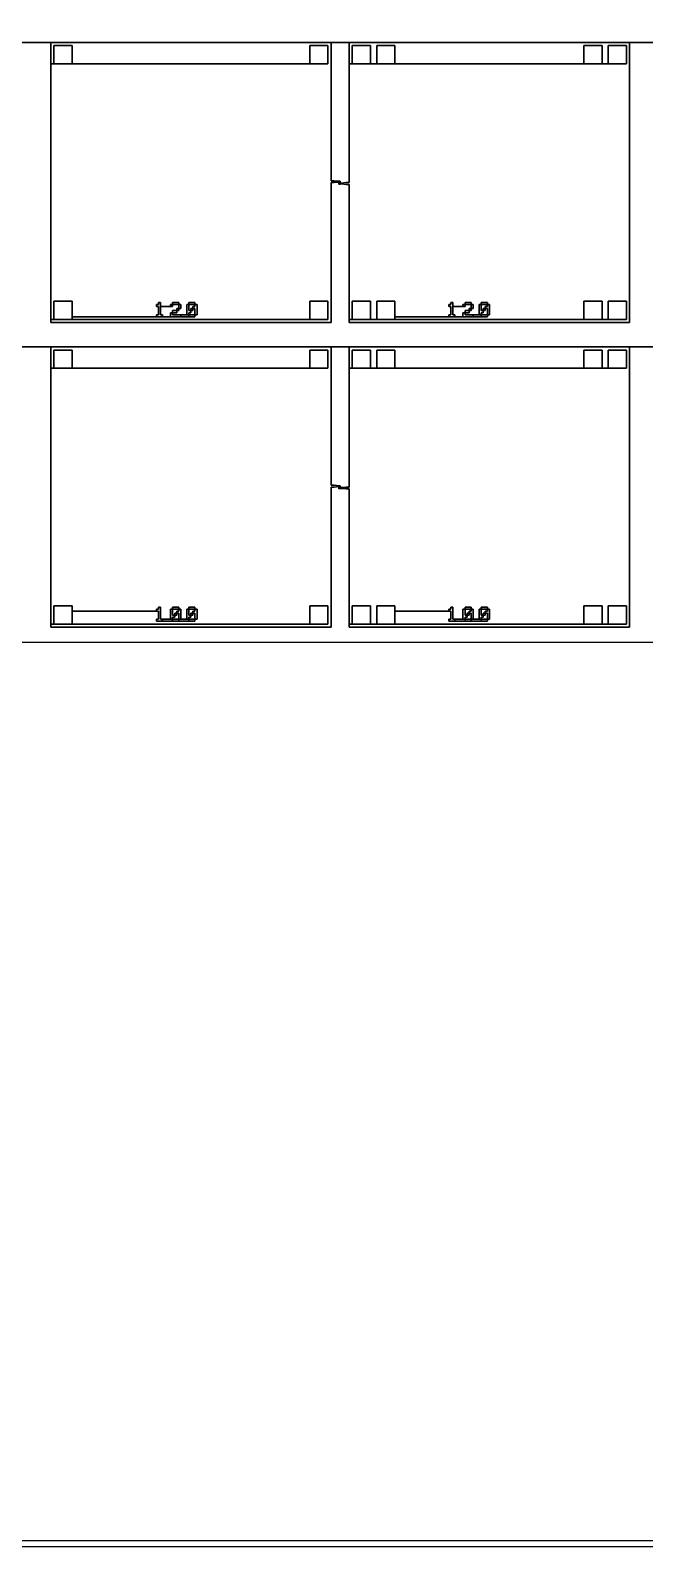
# Model space of a CAD drawing. Extents: x -10 to 10010, y -10 to 10010.
# Drawn here: x 4466 to 5475, y -10 to 2480 of the extents above; entities that cross this region are included whole.
import ezdxf

# ---------------------------------------------------------------- set-up
doc = ezdxf.new("R2010")
doc.units = 0
for name, color, linetype in [('L0D0', 1, 'CONTINUOUS'), ('L100D0', 9, 'CONTINUOUS'), ('L10D0', 8, 'CONTINUOUS'), ('L5D0', 4, 'CONTINUOUS'), ('L6D0', 5, 'CONTINUOUS'), ('L7D0', 6, 'CONTINUOUS'), ('L8D0', 7, 'CONTINUOUS')]:
    doc.layers.add(name, color=color, linetype=linetype)

msp = doc.modelspace()

# ---------------------------------------------------------------- linework, layer by layer
at = {"layer": 'L0D0'}
msp.add_lwpolyline([(-10, -10), (-10, 0), (0, 0), (10000, 0), (10000, 10000), (0, 10000), (0, 0), (-10, 0), (-10, 10010), (10010, 10010), (10010, -10)], close=True, dxfattribs=at)
at = {"layer": 'L100D0'}
for points in [[(8450, 2460), (1475, 2460)], [(4450, 2460), (4500, 2460), (4500, 2000), (4960, 2000), (4960, 2230), (4965, 2230), (4973, 2230.75), (4974.8, 2230.75), (4974.8, 2232.25), (4973, 2232.25), (4965, 2233), (4960, 2233), (4960, 2460), (4990, 2460), (4990, 2230), (4985, 2230), (4977, 2229.25), (4975.2, 2229.25), (4975.2, 2227.75), (4977, 2227.75), (4985, 2227), (4990, 2227), (4990, 2000), (5450, 2000), (5450, 2460), (5500, 2460)], [(8450, 1960), (1475, 1960)], [(4450, 1960), (4500, 1960), (4500, 1500), (4960, 1500), (4960, 1730), (4965, 1730), (4973, 1730.75), (4974.8, 1730.75), (4974.8, 1732.25), (4973, 1732.25), (4965, 1733), (4960, 1733), (4960, 1960), (4990, 1960), (4990, 1730), (4985, 1730), (4977, 1729.25), (4975.2, 1729.25), (4975.2, 1727.75), (4977, 1727.75), (4985, 1727), (4990, 1727), (4990, 1500), (5450, 1500), (5450, 1960), (5500, 1960)], [(8500, 1475), (1475, 1475)]]:
    msp.add_lwpolyline(points, dxfattribs=at)
for points in [[(4505, 2425), (4505, 2455), (4535, 2455), (4535, 2425)], [(4925, 2425), (4925, 2455), (4955, 2455), (4955, 2425)], [(4995, 2425), (4995, 2455), (5025, 2455), (5025, 2425)], [(5035, 2425), (5035, 2455), (5065, 2455), (5065, 2425)], [(5375, 2425), (5375, 2455), (5405, 2455), (5405, 2425)], [(5415, 2425), (5415, 2455), (5445, 2455), (5445, 2425)], [(4505, 2005), (4505, 2035), (4535, 2035), (4535, 2005)], [(4673.333, 2009.667), (4673.333, 2013), (4676.667, 2013), (4676.667, 2026.333), (4673.333, 2026.333), (4673.333, 2029.667), (4676.667, 2029.667), (4676.667, 2033), (4680, 2033), (4680, 2013), (4683.333, 2013), (4683.333, 2009.667)], [(4696.667, 2026.333), (4696.667, 2029.667), (4700, 2029.667), (4700, 2026.333)], [(4700, 2029.667), (4700, 2033), (4710, 2033), (4710, 2029.667)], [(4700, 2016.333), (4700, 2019.667), (4706.667, 2019.667), (4706.667, 2016.333)], [(4706.667, 2019.667), (4706.667, 2023), (4710, 2023), (4710, 2019.667)], [(4710, 2023), (4710, 2029.667), (4713.333, 2029.667), (4713.333, 2023)], [(4723.333, 2013), (4723.333, 2029.667), (4726.667, 2029.667), (4726.667, 2019.667), (4730, 2019.667), (4730, 2016.333), (4726.667, 2016.333), (4726.667, 2013)], [(4726.667, 2029.667), (4726.667, 2033), (4736.667, 2033), (4736.667, 2029.667)], [(4730, 2019.667), (4730, 2023), (4733.333, 2023), (4733.333, 2019.667)], [(4736.667, 2013), (4736.667, 2023), (4733.333, 2023), (4733.333, 2026.333), (4736.667, 2026.333), (4736.667, 2029.667), (4740, 2029.667), (4740, 2013)], [(4925, 2005), (4925, 2035), (4955, 2035), (4955, 2005)], [(4995, 2005), (4995, 2035), (5025, 2035), (5025, 2005)], [(5035, 2005), (5035, 2035), (5065, 2035), (5065, 2005)], [(5153.333, 2009.667), (5153.333, 2013), (5156.667, 2013), (5156.667, 2026.333), (5153.333, 2026.333), (5153.333, 2029.667), (5156.667, 2029.667), (5156.667, 2033), (5160, 2033), (5160, 2013), (5163.333, 2013), (5163.333, 2009.667)], [(5176.667, 2026.333), (5176.667, 2029.667), (5180, 2029.667), (5180, 2026.333)], [(5180, 2029.667), (5180, 2033), (5190, 2033), (5190, 2029.667)], [(5180, 2016.333), (5180, 2019.667), (5186.667, 2019.667), (5186.667, 2016.333)], [(5186.667, 2019.667), (5186.667, 2023), (5190, 2023), (5190, 2019.667)], [(5190, 2023), (5190, 2029.667), (5193.333, 2029.667), (5193.333, 2023)], [(5203.333, 2013), (5203.333, 2029.667), (5206.667, 2029.667), (5206.667, 2019.667), (5210, 2019.667), (5210, 2016.333), (5206.667, 2016.333), (5206.667, 2013)], [(5206.667, 2029.667), (5206.667, 2033), (5216.667, 2033), (5216.667, 2029.667)], [(5210, 2019.667), (5210, 2023), (5213.333, 2023), (5213.333, 2019.667)], [(5216.667, 2013), (5216.667, 2023), (5213.333, 2023), (5213.333, 2026.333), (5216.667, 2026.333), (5216.667, 2029.667), (5220, 2029.667), (5220, 2013)], [(5375, 2005), (5375, 2035), (5405, 2035), (5405, 2005)], [(5415, 2005), (5415, 2035), (5445, 2035), (5445, 2005)], [(4696.667, 2009.667), (4696.667, 2016.333), (4700, 2016.333), (4700, 2013), (4713.333, 2013), (4713.333, 2009.667)], [(4726.667, 2009.667), (4726.667, 2013), (4736.667, 2013), (4736.667, 2009.667)], [(5176.667, 2009.667), (5176.667, 2016.333), (5180, 2016.333), (5180, 2013), (5193.333, 2013), (5193.333, 2009.667)], [(5206.667, 2009.667), (5206.667, 2013), (5216.667, 2013), (5216.667, 2009.667)], [(4505, 1925), (4505, 1955), (4535, 1955), (4535, 1925)], [(4925, 1925), (4925, 1955), (4955, 1955), (4955, 1925)], [(4995, 1925), (4995, 1955), (5025, 1955), (5025, 1925)], [(5035, 1925), (5035, 1955), (5065, 1955), (5065, 1925)], [(5375, 1925), (5375, 1955), (5405, 1955), (5405, 1925)], [(5415, 1925), (5415, 1955), (5445, 1955), (5445, 1925)], [(4505, 1505), (4505, 1535), (4535, 1535), (4535, 1505)], [(4673.333, 1509.667), (4673.333, 1513), (4676.667, 1513), (4676.667, 1526.333), (4673.333, 1526.333), (4673.333, 1529.667), (4676.667, 1529.667), (4676.667, 1533), (4680, 1533), (4680, 1513), (4683.333, 1513), (4683.333, 1509.667)], [(4696.667, 1513), (4696.667, 1529.667), (4700, 1529.667), (4700, 1519.667), (4703.333, 1519.667), (4703.333, 1516.333), (4700, 1516.333), (4700, 1513)], [(4700, 1529.667), (4700, 1533), (4710, 1533), (4710, 1529.667)], [(4703.333, 1519.667), (4703.333, 1523), (4706.667, 1523), (4706.667, 1519.667)], [(4710, 1513), (4710, 1523), (4706.667, 1523), (4706.667, 1526.333), (4710, 1526.333), (4710, 1529.667), (4713.333, 1529.667), (4713.333, 1513)], [(4723.333, 1513), (4723.333, 1529.667), (4726.667, 1529.667), (4726.667, 1519.667), (4730, 1519.667), (4730, 1516.333), (4726.667, 1516.333), (4726.667, 1513)], [(4726.667, 1529.667), (4726.667, 1533), (4736.667, 1533), (4736.667, 1529.667)], [(4730, 1519.667), (4730, 1523), (4733.333, 1523), (4733.333, 1519.667)], [(4736.667, 1513), (4736.667, 1523), (4733.333, 1523), (4733.333, 1526.333), (4736.667, 1526.333), (4736.667, 1529.667), (4740, 1529.667), (4740, 1513)], [(4925, 1505), (4925, 1535), (4955, 1535), (4955, 1505)], [(4995, 1505), (4995, 1535), (5025, 1535), (5025, 1505)], [(5035, 1505), (5035, 1535), (5065, 1535), (5065, 1505)], [(5153.333, 1509.667), (5153.333, 1513), (5156.667, 1513), (5156.667, 1526.333), (5153.333, 1526.333), (5153.333, 1529.667), (5156.667, 1529.667), (5156.667, 1533), (5160, 1533), (5160, 1513), (5163.333, 1513), (5163.333, 1509.667)], [(5176.667, 1513), (5176.667, 1529.667), (5180, 1529.667), (5180, 1519.667), (5183.333, 1519.667), (5183.333, 1516.333), (5180, 1516.333), (5180, 1513)], [(5180, 1529.667), (5180, 1533), (5190, 1533), (5190, 1529.667)], [(5183.333, 1519.667), (5183.333, 1523), (5186.667, 1523), (5186.667, 1519.667)], [(5190, 1513), (5190, 1523), (5186.667, 1523), (5186.667, 1526.333), (5190, 1526.333), (5190, 1529.667), (5193.333, 1529.667), (5193.333, 1513)], [(5203.333, 1513), (5203.333, 1529.667), (5206.667, 1529.667), (5206.667, 1519.667), (5210, 1519.667), (5210, 1516.333), (5206.667, 1516.333), (5206.667, 1513)], [(5206.667, 1529.667), (5206.667, 1533), (5216.667, 1533), (5216.667, 1529.667)], [(5210, 1519.667), (5210, 1523), (5213.333, 1523), (5213.333, 1519.667)], [(5216.667, 1513), (5216.667, 1523), (5213.333, 1523), (5213.333, 1526.333), (5216.667, 1526.333), (5216.667, 1529.667), (5220, 1529.667), (5220, 1513)], [(5375, 1505), (5375, 1535), (5405, 1535), (5405, 1505)], [(5415, 1505), (5415, 1535), (5445, 1535), (5445, 1505)], [(4700, 1509.667), (4700, 1513), (4710, 1513), (4710, 1509.667)], [(4726.667, 1509.667), (4726.667, 1513), (4736.667, 1513), (4736.667, 1509.667)], [(5180, 1509.667), (5180, 1513), (5190, 1513), (5190, 1509.667)], [(5206.667, 1509.667), (5206.667, 1513), (5216.667, 1513), (5216.667, 1509.667)]]:
    msp.add_lwpolyline(points, close=True, dxfattribs=at)
at = {"layer": 'L10D0'}
msp.add_lwpolyline([(1475, 1475), (1475, 8500), (8500, 8500), (8500, 1475)], close=True, dxfattribs=at)
at = {"layer": 'L5D0'}
for points in [[(4500, 2000), (4500, 2005), (4505, 2005), (4535, 2005), (4925, 2005), (4955, 2005), (4955, 2035), (4925, 2035), (4925, 2005), (4535, 2005), (4535, 2009.667), (4673.333, 2009.667), (4683.333, 2009.667), (4696.667, 2009.667), (4713.333, 2009.667), (4726.667, 2009.667), (4736.667, 2009.667), (4736.667, 2013), (4726.667, 2013), (4726.667, 2009.667), (4713.333, 2009.667), (4713.333, 2013), (4700, 2013), (4723.333, 2013), (4726.667, 2013), (4726.667, 2016.333), (4730, 2016.333), (4730, 2019.667), (4726.667, 2019.667), (4730, 2019.667), (4733.333, 2019.667), (4733.333, 2023), (4736.667, 2023), (4736.667, 2013), (4740, 2013), (4740, 2029.667), (4736.667, 2029.667), (4736.667, 2026.333), (4733.333, 2026.333), (4733.333, 2023), (4730, 2023), (4730, 2019.667), (4726.667, 2019.667), (4726.667, 2029.667), (4736.667, 2029.667), (4736.667, 2033), (4726.667, 2033), (4726.667, 2029.667), (4723.333, 2029.667), (4723.333, 2013), (4700, 2013), (4700, 2016.333), (4706.667, 2016.333), (4706.667, 2019.667), (4710, 2019.667), (4710, 2023), (4713.333, 2023), (4713.333, 2029.667), (4710, 2029.667), (4710, 2023), (4706.667, 2023), (4706.667, 2019.667), (4700, 2019.667), (4700, 2016.333), (4696.667, 2016.333), (4696.667, 2009.667), (4683.333, 2009.667), (4683.333, 2013), (4680, 2013), (4680, 2026.333), (4696.667, 2026.333), (4700, 2026.333), (4700, 2029.667), (4710, 2029.667), (4710, 2033), (4700, 2033), (4700, 2029.667), (4696.667, 2029.667), (4696.667, 2026.333), (4680, 2026.333), (4680, 2033), (4676.667, 2033), (4676.667, 2029.667), (4673.333, 2029.667), (4673.333, 2026.333), (4676.667, 2026.333), (4676.667, 2013), (4673.333, 2013), (4673.333, 2009.667), (4535, 2009.667), (4535, 2035), (4505, 2035), (4505, 2005), (4500, 2005), (4500, 2425), (4505, 2425), (4535, 2425), (4925, 2425), (4955, 2425), (4955, 2455), (4925, 2455), (4925, 2425), (4535, 2425), (4535, 2455), (4505, 2455), (4505, 2425), (4500, 2425), (4500, 2460), (4960, 2460), (4960, 2233), (4965, 2233), (4973, 2232.25), (4974.8, 2232.25), (4974.8, 2230.75), (4973, 2230.75), (4965, 2230), (4960, 2230), (4960, 2000)], [(4990, 2000), (4990, 2005), (4995, 2005), (5025, 2005), (5035, 2005), (5065, 2005), (5375, 2005), (5405, 2005), (5415, 2005), (5445, 2005), (5445, 2035), (5415, 2035), (5415, 2005), (5405, 2005), (5405, 2035), (5375, 2035), (5375, 2005), (5065, 2005), (5065, 2009.667), (5153.333, 2009.667), (5163.333, 2009.667), (5176.667, 2009.667), (5193.333, 2009.667), (5206.667, 2009.667), (5216.667, 2009.667), (5216.667, 2013), (5206.667, 2013), (5206.667, 2009.667), (5193.333, 2009.667), (5193.333, 2013), (5180, 2013), (5203.333, 2013), (5206.667, 2013), (5206.667, 2016.333), (5210, 2016.333), (5210, 2019.667), (5206.667, 2019.667), (5210, 2019.667), (5213.333, 2019.667), (5213.333, 2023), (5216.667, 2023), (5216.667, 2013), (5220, 2013), (5220, 2029.667), (5216.667, 2029.667), (5216.667, 2026.333), (5213.333, 2026.333), (5213.333, 2023), (5210, 2023), (5210, 2019.667), (5206.667, 2019.667), (5206.667, 2029.667), (5216.667, 2029.667), (5216.667, 2033), (5206.667, 2033), (5206.667, 2029.667), (5203.333, 2029.667), (5203.333, 2013), (5180, 2013), (5180, 2016.333), (5186.667, 2016.333), (5186.667, 2019.667), (5190, 2019.667), (5190, 2023), (5193.333, 2023), (5193.333, 2029.667), (5190, 2029.667), (5190, 2023), (5186.667, 2023), (5186.667, 2019.667), (5180, 2019.667), (5180, 2016.333), (5176.667, 2016.333), (5176.667, 2009.667), (5163.333, 2009.667), (5163.333, 2013), (5160, 2013), (5160, 2026.333), (5176.667, 2026.333), (5180, 2026.333), (5180, 2029.667), (5190, 2029.667), (5190, 2033), (5180, 2033), (5180, 2029.667), (5176.667, 2029.667), (5176.667, 2026.333), (5160, 2026.333), (5160, 2033), (5156.667, 2033), (5156.667, 2029.667), (5153.333, 2029.667), (5153.333, 2026.333), (5156.667, 2026.333), (5156.667, 2013), (5153.333, 2013), (5153.333, 2009.667), (5065, 2009.667), (5065, 2035), (5035, 2035), (5035, 2005), (5025, 2005), (5025, 2035), (4995, 2035), (4995, 2005), (4990, 2005), (4990, 2227), (4985, 2227), (4977, 2227.75), (4975.2, 2227.75), (4975.2, 2229.25), (4977, 2229.25), (4985, 2230), (4990, 2230), (4990, 2425), (4995, 2425), (5025, 2425), (5035, 2425), (5065, 2425), (5375, 2425), (5405, 2425), (5415, 2425), (5445, 2425), (5445, 2455), (5415, 2455), (5415, 2425), (5405, 2425), (5405, 2455), (5375, 2455), (5375, 2425), (5065, 2425), (5065, 2455), (5035, 2455), (5035, 2425), (5025, 2425), (5025, 2455), (4995, 2455), (4995, 2425), (4990, 2425), (4990, 2460), (5450, 2460), (5450, 2000)], [(4500, 1500), (4500, 1505), (4505, 1505), (4535, 1505), (4925, 1505), (4955, 1505), (4955, 1535), (4925, 1535), (4925, 1505), (4535, 1505), (4535, 1526.333), (4673.333, 1526.333), (4676.667, 1526.333), (4676.667, 1513), (4673.333, 1513), (4673.333, 1509.667), (4683.333, 1509.667), (4700, 1509.667), (4710, 1509.667), (4726.667, 1509.667), (4736.667, 1509.667), (4736.667, 1513), (4726.667, 1513), (4726.667, 1509.667), (4710, 1509.667), (4710, 1513), (4700, 1513), (4700, 1509.667), (4683.333, 1509.667), (4683.333, 1513), (4680, 1513), (4696.667, 1513), (4700, 1513), (4700, 1516.333), (4703.333, 1516.333), (4703.333, 1519.667), (4700, 1519.667), (4703.333, 1519.667), (4706.667, 1519.667), (4706.667, 1523), (4710, 1523), (4710, 1513), (4713.333, 1513), (4723.333, 1513), (4726.667, 1513), (4726.667, 1516.333), (4730, 1516.333), (4730, 1519.667), (4726.667, 1519.667), (4730, 1519.667), (4733.333, 1519.667), (4733.333, 1523), (4736.667, 1523), (4736.667, 1513), (4740, 1513), (4740, 1529.667), (4736.667, 1529.667), (4736.667, 1526.333), (4733.333, 1526.333), (4733.333, 1523), (4730, 1523), (4730, 1519.667), (4726.667, 1519.667), (4726.667, 1529.667), (4736.667, 1529.667), (4736.667, 1533), (4726.667, 1533), (4726.667, 1529.667), (4723.333, 1529.667), (4723.333, 1513), (4713.333, 1513), (4713.333, 1529.667), (4710, 1529.667), (4710, 1526.333), (4706.667, 1526.333), (4706.667, 1523), (4703.333, 1523), (4703.333, 1519.667), (4700, 1519.667), (4700, 1529.667), (4710, 1529.667), (4710, 1533), (4700, 1533), (4700, 1529.667), (4696.667, 1529.667), (4696.667, 1513), (4680, 1513), (4680, 1533), (4676.667, 1533), (4676.667, 1529.667), (4673.333, 1529.667), (4673.333, 1526.333), (4535, 1526.333), (4535, 1535), (4505, 1535), (4505, 1505), (4500, 1505), (4500, 1925), (4505, 1925), (4535, 1925), (4925, 1925), (4955, 1925), (4955, 1955), (4925, 1955), (4925, 1925), (4535, 1925), (4535, 1955), (4505, 1955), (4505, 1925), (4500, 1925), (4500, 1960), (4960, 1960), (4960, 1733), (4965, 1733), (4973, 1732.25), (4974.8, 1732.25), (4974.8, 1730.75), (4973, 1730.75), (4965, 1730), (4960, 1730), (4960, 1500)], [(4990, 1500), (4990, 1505), (4995, 1505), (5025, 1505), (5035, 1505), (5065, 1505), (5375, 1505), (5405, 1505), (5415, 1505), (5445, 1505), (5445, 1535), (5415, 1535), (5415, 1505), (5405, 1505), (5405, 1535), (5375, 1535), (5375, 1505), (5065, 1505), (5065, 1526.333), (5153.333, 1526.333), (5156.667, 1526.333), (5156.667, 1513), (5153.333, 1513), (5153.333, 1509.667), (5163.333, 1509.667), (5180, 1509.667), (5190, 1509.667), (5206.667, 1509.667), (5216.667, 1509.667), (5216.667, 1513), (5206.667, 1513), (5206.667, 1509.667), (5190, 1509.667), (5190, 1513), (5180, 1513), (5180, 1509.667), (5163.333, 1509.667), (5163.333, 1513), (5160, 1513), (5176.667, 1513), (5180, 1513), (5180, 1516.333), (5183.333, 1516.333), (5183.333, 1519.667), (5180, 1519.667), (5183.333, 1519.667), (5186.667, 1519.667), (5186.667, 1523), (5190, 1523), (5190, 1513), (5193.333, 1513), (5203.333, 1513), (5206.667, 1513), (5206.667, 1516.333), (5210, 1516.333), (5210, 1519.667), (5206.667, 1519.667), (5210, 1519.667), (5213.333, 1519.667), (5213.333, 1523), (5216.667, 1523), (5216.667, 1513), (5220, 1513), (5220, 1529.667), (5216.667, 1529.667), (5216.667, 1526.333), (5213.333, 1526.333), (5213.333, 1523), (5210, 1523), (5210, 1519.667), (5206.667, 1519.667), (5206.667, 1529.667), (5216.667, 1529.667), (5216.667, 1533), (5206.667, 1533), (5206.667, 1529.667), (5203.333, 1529.667), (5203.333, 1513), (5193.333, 1513), (5193.333, 1529.667), (5190, 1529.667), (5190, 1526.333), (5186.667, 1526.333), (5186.667, 1523), (5183.333, 1523), (5183.333, 1519.667), (5180, 1519.667), (5180, 1529.667), (5190, 1529.667), (5190, 1533), (5180, 1533), (5180, 1529.667), (5176.667, 1529.667), (5176.667, 1513), (5160, 1513), (5160, 1533), (5156.667, 1533), (5156.667, 1529.667), (5153.333, 1529.667), (5153.333, 1526.333), (5065, 1526.333), (5065, 1535), (5035, 1535), (5035, 1505), (5025, 1505), (5025, 1535), (4995, 1535), (4995, 1505), (4990, 1505), (4990, 1727), (4985, 1727), (4977, 1727.75), (4975.2, 1727.75), (4975.2, 1729.25), (4977, 1729.25), (4985, 1730), (4990, 1730), (4990, 1925), (4995, 1925), (5025, 1925), (5035, 1925), (5065, 1925), (5375, 1925), (5405, 1925), (5415, 1925), (5445, 1925), (5445, 1955), (5415, 1955), (5415, 1925), (5405, 1925), (5405, 1955), (5375, 1955), (5375, 1925), (5065, 1925), (5065, 1955), (5035, 1955), (5035, 1925), (5025, 1925), (5025, 1955), (4995, 1955), (4995, 1925), (4990, 1925), (4990, 1960), (5450, 1960), (5450, 1500)]]:
    msp.add_lwpolyline(points, close=True, dxfattribs=at)
at = {"layer": 'L6D0'}
for points in [[(4973.84, 2226.35), (4973.84, 2228.35), (4971.84, 2228.35), (4971.84, 2228.47), (4973.84, 2228.47), (4973.84, 2231.55), (4973.96, 2231.55), (4973.96, 2228.47), (4976.14, 2228.47), (4976.14, 2228.35), (4973.96, 2228.35), (4973.96, 2226.35)], [(4973.85, 1726.35), (4973.85, 1728.35), (4971.85, 1728.35), (4971.85, 1728.45), (4973.85, 1728.45), (4973.85, 1731.55), (4973.95, 1731.55), (4973.95, 1728.45), (4976.15, 1728.45), (4976.15, 1728.35), (4973.95, 1728.35), (4973.95, 1726.35)]]:
    msp.add_lwpolyline(points, close=True, dxfattribs=at)
at = {"layer": 'L7D0'}
for points in [[(4973.84, 2231.55), (4973.84, 2232.25), (4973.96, 2232.25), (4973.96, 2231.55)], [(4976.14, 2228.35), (4976.14, 2228.47), (4976.84, 2228.47), (4976.84, 2228.35)], [(4973.85, 1731.55), (4973.85, 1732.25), (4973.95, 1732.25), (4973.95, 1731.55)], [(4976.15, 1728.35), (4976.15, 1728.45), (4976.85, 1728.45), (4976.85, 1728.35)]]:
    msp.add_lwpolyline(points, close=True, dxfattribs=at)
at = {"layer": 'L8D0'}
for points in [[(4973.3, 2230), (4973.3, 2232.25), (4974.4, 2232.25), (4974.4, 2230)], [(4974.75, 2227.95), (4974.75, 2229.05), (4977, 2229.05), (4977, 2227.95)], [(4973.3, 1730), (4973.3, 1732.25), (4974.4, 1732.25), (4974.4, 1730)], [(4974.75, 1727.95), (4974.75, 1729.05), (4977, 1729.05), (4977, 1727.95)]]:
    msp.add_lwpolyline(points, close=True, dxfattribs=at)

doc.saveas('drawing.dxf')
